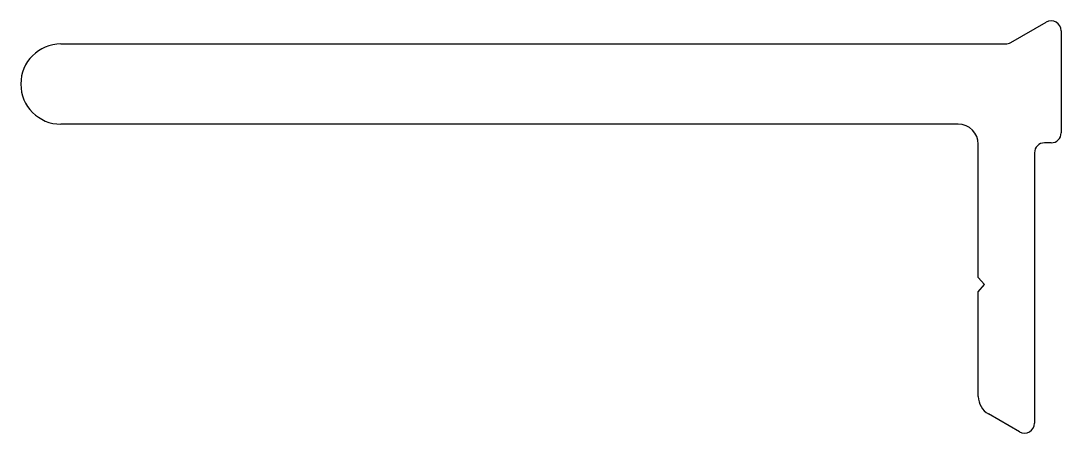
# Model space of a CAD drawing. Extents: x 3221.9 to 3273.8, y 921.7 to 942.3.
import ezdxf

# ---------------------------------------------------------------- set-up
doc = ezdxf.new("R2010")
doc.units = 0
doc.layers.add('KES-ALU_PROFIL', color=52, linetype='CONTINUOUS')

msp = doc.modelspace()

# ---------------------------------------------------------------- linework, layer by layer
at = {"layer": 'KES-ALU_PROFIL', "color": 0}
for p, q in [((3271.266, 941.186), (3273.035, 942.209)), ((3273.785, 941.776), (3273.785, 936.689)), ((3223.905, 941.119), (3271.016, 941.119)), ((3268.653, 937.119), (3223.905, 937.119)), ((3269.653, 929.477), (3269.653, 936.119)), ((3273.285, 936.189), (3272.953, 936.189)), ((3272.453, 935.689), (3272.453, 922.202)), ((3269.953, 929.119), (3269.653, 929.477)), ((3269.653, 928.762), (3269.953, 929.119)), ((3269.653, 923.53), (3269.653, 928.762)), ((3271.703, 921.769), (3270.153, 922.664))]:
    msp.add_line(p, q, dxfattribs=at)
for centre, radius, start, end in [((3273.285, 941.776), 0.5, 0, 120.0209), ((3223.905, 939.119), 2, 90, 270), ((3271.016, 941.619), 0.5, 270, 300.0209), ((3268.653, 936.119), 1, 0, 90), ((3273.285, 936.689), 0.5, 270, 0), ((3272.953, 935.689), 0.5, 90, 180), ((3270.653, 923.53), 1, 180, 239.9791), ((3271.953, 922.202), 0.5, 239.9791, 0)]:
    msp.add_arc(centre, radius, start, end, dxfattribs=at)

doc.saveas('drawing.dxf')
